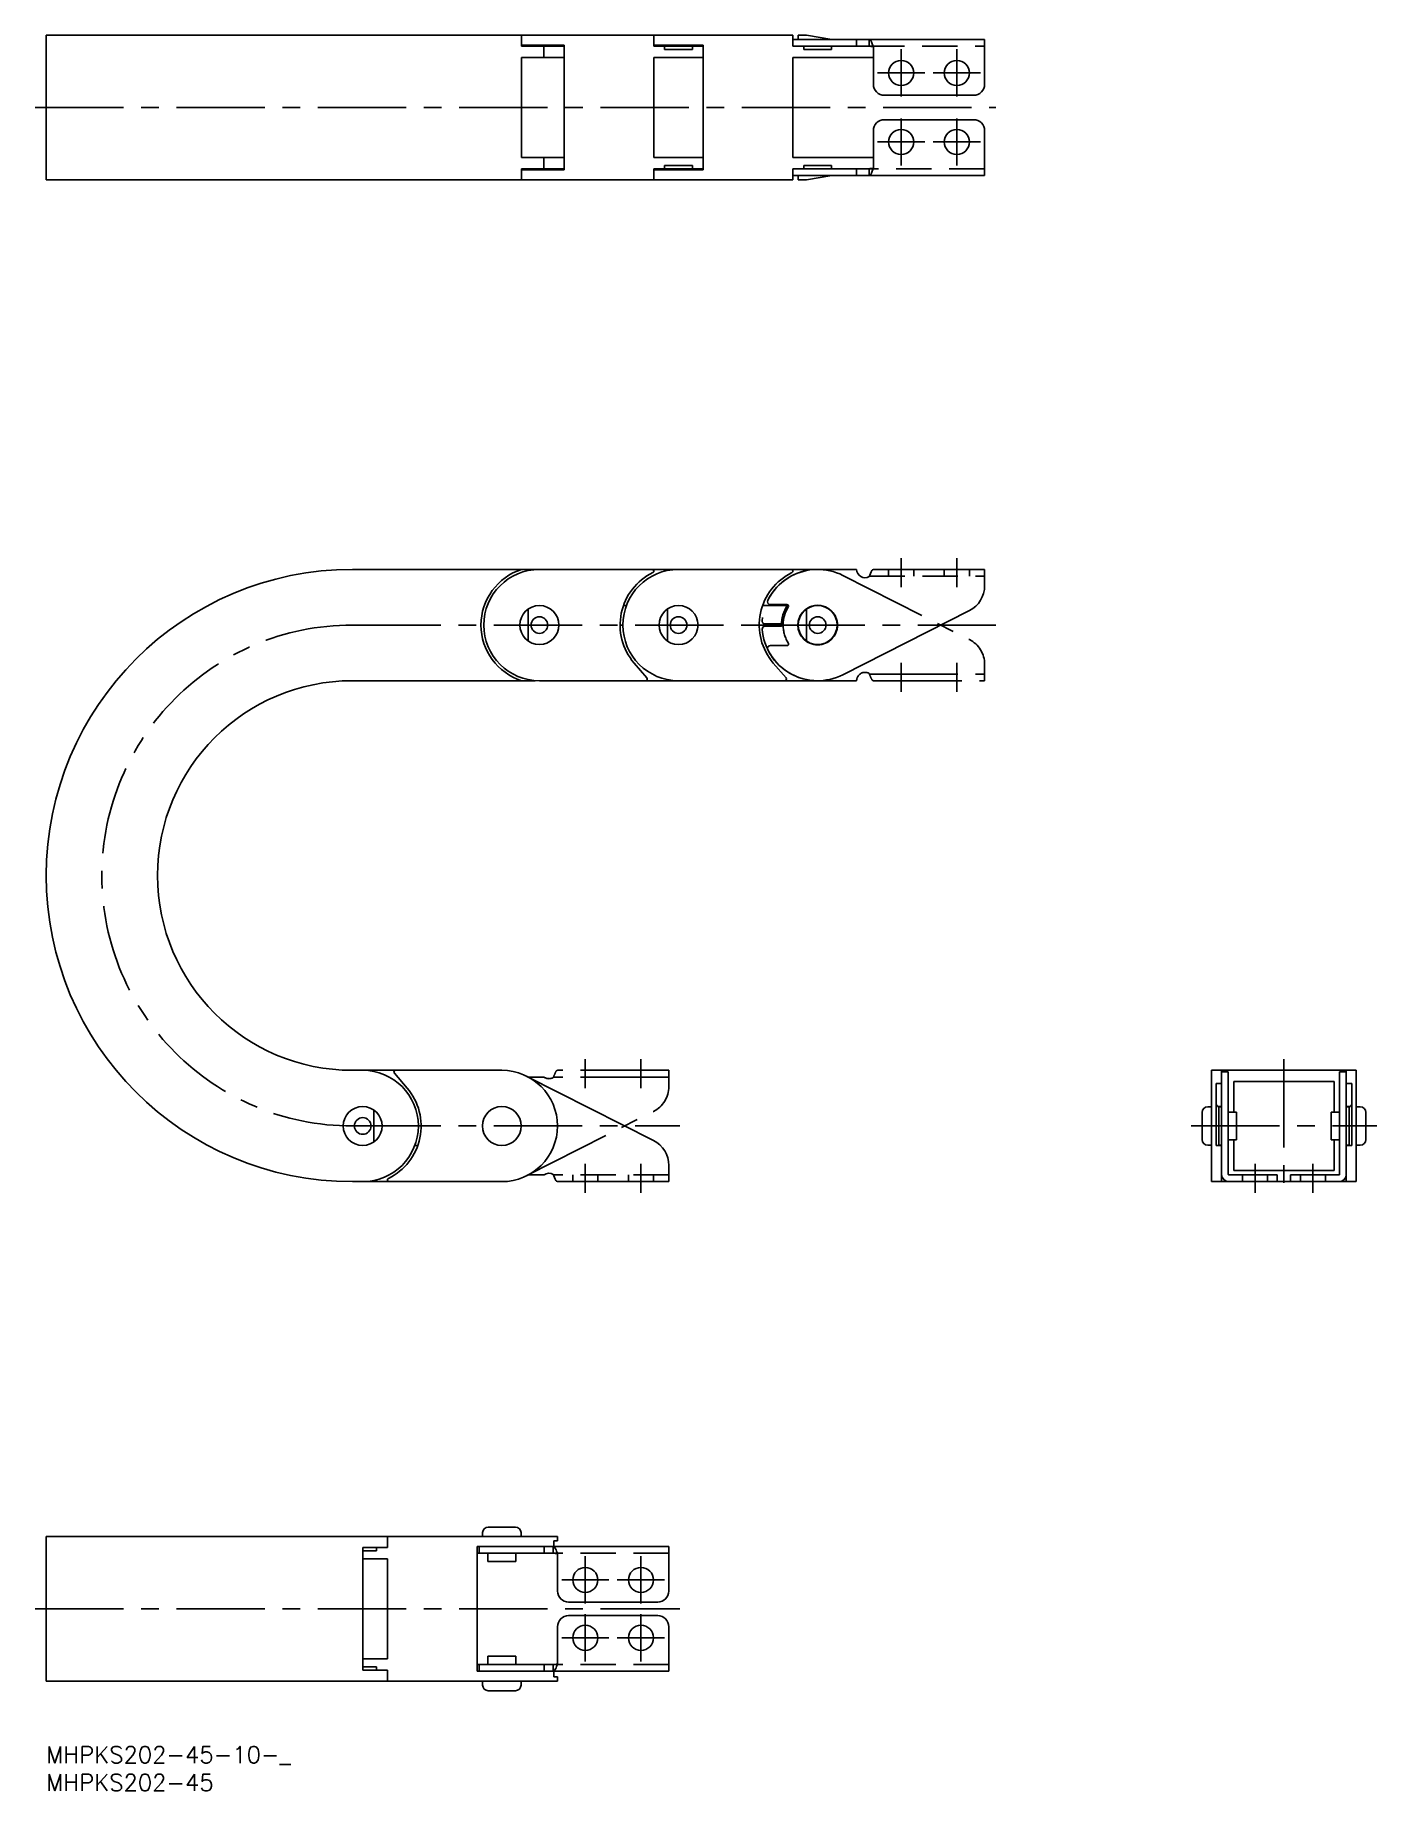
# Model space of a CAD drawing. Extents: x -2 to 239, y -8 to 307.
import ezdxf

# ---------------------------------------------------------------- set-up
doc = ezdxf.new("R2010")
doc.units = 0
doc.header["$LTSCALE"] = 0.5
for name, pattern in [('CENTER', [50.8, 31.75, -6.35, 6.35, -6.35]), ('DASHED', [19.05, 12.7, -6.35]), ('PHANTOM', [63.5, 31.75, -6.35, 6.35, -6.35, 6.35, -6.35])]:
    doc.linetypes.add(name, pattern=pattern)
for name, color, linetype in [('MSM_CENTER', 1, 'CENTER'), ('MSM_CONTINUOUS', 7, 'CONTINUOUS'), ('MSM_DASHED', 4, 'DASHED'), ('MSM_IMAGINARY', 6, 'PHANTOM'), ('MSM_PART_NUMBER', 7, 'CONTINUOUS')]:
    doc.layers.add(name, color=color, linetype=linetype)
doc.styles.get("Standard").update_dxf_attribs({"font": 'txt.shx', "height": 3, "bigfont": 'bigfont.shx'})

# ---------------------------------------------------------------- blocks, each defined once
blk = doc.blocks.new('*U2')
at = {"layer": 'MSM_PART_NUMBER'}
blk.add_text('MHPKS202-45', height=3, dxfattribs=at).set_placement((0, -8))

msp = doc.modelspace()

# ---------------------------------------------------------------- linework, layer by layer
at = {"layer": 'MSM_CENTER'}
for p, q in [((153.61, 296.4), (153.61, 304.9)), ((163.61, 296.4), (163.61, 304.9)), ((149.36, 300.65), (157.86, 300.65)), ((159.36, 300.65), (167.86, 300.65)), ((-2, 294.45), (170.61, 294.45)), ((153.61, 284), (153.61, 292.5)), ((163.61, 284), (163.61, 292.5)), ((149.36, 288.25), (157.86, 288.25)), ((159.36, 288.25), (167.86, 288.25)), ((153.61, 213.46), (153.61, 208.26)), ((163.61, 213.46), (163.61, 208.26)), ((55, 201.46), (170.61, 201.46)), ((222.39, 123.46), (222.39, 99.46)), ((55, 111.46), (113.86, 111.46)), ((205.69, 111.46), (239.09, 111.46)), ((96.86, 104.66), (96.86, 99.46)), ((106.86, 104.66), (106.86, 99.46)), ((217.19, 104.66), (217.19, 99.46)), ((227.59, 104.66), (227.59, 99.46)), ((96.86, 25.65), (96.86, 34.15)), ((106.86, 25.65), (106.86, 34.15)), ((92.61, 29.9), (101.11, 29.9)), ((102.61, 29.9), (111.11, 29.9)), ((-2, 24.7), (113.86, 24.7)), ((96.86, 15.25), (96.86, 23.75)), ((106.86, 15.25), (106.86, 23.75)), ((92.61, 19.5), (101.11, 19.5)), ((102.61, 19.5), (111.11, 19.5))]:
    msp.add_line(p, q, dxfattribs=at)
msp.add_arc((55, 156.46), 45, 90, 270, dxfattribs=at)
at = {"layer": 'MSM_CONTINUOUS'}
for p, q in [((0, 307.45), (134.17, 307.45)), ((0, 307.45), (0, 281.45)), ((85.41, 305.45), (85.41, 307.45)), ((109.17, 305.45), (109.17, 307.45)), ((134.17, 305.45), (134.17, 307.45)), ((134.17, 306.65), (168.61, 306.65)), ((136.61, 307.45), (135.11, 307.45)), ((135.11, 307.45), (135.11, 306.65)), ((141.15, 306.65), (136.61, 307.45)), ((145.61, 305.45), (145.61, 306.65)), ((147.86, 305.45), (147.86, 306.65)), ((168.61, 298.65), (168.61, 306.65)), ((85.41, 305.65), (93.06, 305.65)), ((93.06, 305.45), (85.41, 305.45)), ((85.41, 285.45), (85.41, 303.45)), ((93.06, 303.45), (85.41, 303.45)), ((89.4, 303.45), (89.4, 305.45)), ((92.11, 305.45), (92.11, 305.65)), ((93.06, 305.65), (93.06, 283.25)), ((109.17, 305.65), (118.06, 305.65)), ((109.17, 305.45), (118.06, 305.45)), ((109.17, 285.45), (109.17, 303.45)), ((118.06, 303.45), (109.17, 303.45)), ((110.11, 305.65), (110.11, 305.45)), ((111.11, 304.85), (111.11, 305.45)), ((116.11, 304.85), (111.11, 304.85)), ((116.11, 304.85), (116.11, 305.45)), ((117.11, 305.45), (117.11, 305.65)), ((118.06, 305.65), (118.06, 283.25)), ((147.86, 305.45), (134.17, 305.45)), ((134.17, 285.45), (134.17, 303.45)), ((148.61, 303.45), (134.17, 303.45)), ((136.11, 304.85), (136.11, 305.45)), ((141.11, 304.85), (136.11, 304.85)), ((141.11, 304.85), (141.11, 305.45)), ((148.61, 298.65), (148.61, 305.35)), ((166.61, 296.65), (150.61, 296.65)), ((148.61, 283.55), (148.61, 290.25)), ((150.61, 292.25), (166.61, 292.25)), ((168.61, 290.25), (168.61, 282.25)), ((93.06, 285.45), (85.41, 285.45)), ((89.4, 285.45), (89.4, 283.45)), ((118.06, 285.45), (109.17, 285.45)), ((116.11, 284.05), (111.11, 284.05)), ((111.11, 284.05), (111.11, 283.45)), ((116.11, 284.05), (116.11, 283.45)), ((148.61, 285.45), (134.17, 285.45)), ((141.11, 284.05), (136.11, 284.05)), ((136.11, 284.05), (136.11, 283.45)), ((141.11, 284.05), (141.11, 283.45)), ((0, 281.45), (134.17, 281.45)), ((93.06, 283.45), (85.41, 283.45)), ((85.41, 281.45), (85.41, 283.45)), ((85.41, 283.25), (93.06, 283.25)), ((92.11, 283.25), (92.11, 283.45)), ((109.17, 283.45), (118.06, 283.45)), ((109.17, 281.45), (109.17, 283.45)), ((109.17, 283.25), (118.06, 283.25)), ((110.11, 283.45), (110.11, 283.25)), ((117.11, 283.25), (117.11, 283.45)), ((147.86, 283.45), (134.17, 283.45)), ((134.17, 281.45), (134.17, 283.45)), ((168.61, 282.25), (134.17, 282.25)), ((135.11, 282.25), (135.11, 281.45)), ((136.61, 281.45), (135.11, 281.45)), ((136.61, 281.45), (141.15, 282.25)), ((145.61, 282.25), (145.61, 283.45)), ((147.86, 283.45), (147.86, 282.25)), ((145.61, 211.46), (55, 211.46)), ((111.11, 211.46), (111.11, 211.15)), ((136.11, 211.46), (136.11, 211.15)), ((148.61, 211.46), (168.61, 211.46)), ((168.61, 208.53), (168.61, 211.46)), ((130.09, 205.16), (133.07, 205.16)), ((86.61, 204.34), (86.61, 198.59)), ((104.25, 204.96), (103.71, 204.96)), ((111.61, 204.34), (111.61, 198.59)), ((133.14, 204.96), (128.71, 204.96)), ((136.61, 204.34), (136.61, 198.59)), ((138.02, 204.96), (139.21, 204.96)), ((143.14, 192.54), (165.88, 204.08)), ((103.11, 201.46), (103.61, 201.46)), ((128.11, 201.46), (132.11, 201.46)), ((132.11, 201.26), (129.14, 201.26)), ((105.63, 194.64), (107.92, 191.96)), ((130.63, 194.64), (132.92, 191.96)), ((55, 191.46), (87.83, 191.46)), ((87.83, 191.49), (87.83, 191.46)), ((88.61, 191.46), (138.61, 191.46)), ((81.86, 121.46), (55, 121.46)), ((64.84, 118.28), (62.55, 120.97)), ((86.38, 120.38), (109.12, 108.85)), ((209.39, 121.46), (235.39, 121.46)), ((209.39, 101.46), (209.39, 121.46)), ((211.19, 121.46), (211.19, 102.76)), ((212.39, 121.16), (211.19, 121.16)), ((212.39, 121.16), (212.39, 102.76)), ((232.39, 121.16), (232.39, 102.76)), ((232.39, 121.16), (233.59, 121.16)), ((233.59, 121.46), (233.59, 102.76)), ((235.39, 101.46), (235.39, 121.46)), ((210.19, 119.07), (210.19, 107.96)), ((210.19, 119.07), (211.19, 119.07)), ((213.39, 119.46), (231.39, 119.46)), ((213.39, 113.96), (213.39, 119.46)), ((231.39, 113.96), (231.39, 119.46)), ((234.59, 119.07), (233.59, 119.07)), ((234.59, 119.07), (234.59, 107.96)), ((58.86, 108.59), (58.86, 114.34)), ((207.69, 109.01), (207.69, 113.91)), ((209.39, 114.91), (208.69, 114.91)), ((210.45, 114.96), (210.19, 115.32)), ((210.45, 114.96), (211.19, 114.96)), ((210.69, 107.96), (210.69, 114.96)), ((211.19, 114.91), (210.69, 114.91)), ((213.89, 113.96), (212.39, 113.96)), ((213.89, 108.96), (213.89, 113.96)), ((230.89, 113.96), (230.89, 108.96)), ((232.39, 113.96), (230.89, 113.96)), ((234.32, 114.96), (233.59, 114.96)), ((234.09, 114.91), (233.59, 114.91)), ((234.09, 107.96), (234.09, 114.96)), ((234.32, 114.96), (234.59, 115.32)), ((236.09, 114.91), (235.39, 114.91)), ((237.09, 113.91), (237.09, 109.01)), ((67.36, 111.46), (66.86, 111.46)), ((66.23, 107.96), (66.76, 107.96)), ((208.69, 108.01), (209.39, 108.01)), ((210.19, 107.96), (211.19, 107.96)), ((210.69, 108.01), (211.19, 108.01)), ((212.39, 108.96), (213.89, 108.96)), ((213.39, 103.46), (213.39, 108.96)), ((230.89, 108.96), (232.39, 108.96)), ((231.39, 103.46), (231.39, 108.96)), ((233.59, 108.01), (234.09, 108.01)), ((234.59, 107.96), (233.59, 107.96)), ((235.39, 108.01), (236.09, 108.01)), ((111.86, 104.39), (111.86, 101.46)), ((55, 101.46), (81.86, 101.46)), ((59.36, 101.46), (59.36, 101.78)), ((89.46, 102.66), (86.61, 102.66)), ((111.86, 101.46), (91.86, 101.46)), ((209.39, 101.46), (235.39, 101.46)), ((211.19, 102.66), (211.19, 101.46)), ((211.19, 102.66), (211.19, 102.66)), ((212.49, 102.66), (221.19, 102.66)), ((213.39, 103.46), (231.39, 103.46)), ((221.19, 102.66), (221.19, 101.46)), ((232.29, 102.66), (223.59, 102.66)), ((223.59, 102.66), (223.59, 101.46)), ((233.58, 102.66), (233.59, 102.66)), ((233.59, 102.66), (233.59, 101.46)), ((78.41, 38.4), (78.41, 37.7)), ((79.41, 39.4), (84.31, 39.4)), ((85.31, 37.7), (85.31, 38.4)), ((91.86, 37.7), (0, 37.7)), ((0, 37.7), (0, 11.7)), ((56.86, 35.7), (56.86, 13.7)), ((56.86, 35.7), (61.31, 35.7)), ((56.86, 35.1), (59.36, 35.1)), ((59.36, 35.1), (59.36, 35.7)), ((61.31, 37.7), (61.31, 35.7)), ((111.86, 35.9), (77.41, 35.9)), ((77.41, 13.5), (77.41, 35.9)), ((91.11, 34.7), (77.41, 34.7)), ((77.78, 34.7), (77.78, 35.9)), ((79.36, 34.7), (79.36, 33.2)), ((84.36, 33.2), (84.36, 34.7)), ((89.46, 34.7), (89.46, 35.9)), ((91.11, 34.7), (91.11, 35.9)), ((91.23, 36.9), (91.23, 35.9)), ((91.86, 36.9), (91.23, 36.9)), ((91.86, 36.9), (91.86, 37.7)), ((111.86, 27.9), (111.86, 35.9)), ((56.86, 33.7), (61.31, 33.7)), ((61.31, 33.7), (61.31, 15.7)), ((79.36, 33.2), (84.36, 33.2)), ((91.86, 27.9), (91.86, 34.6)), ((109.86, 25.9), (93.86, 25.9)), ((109.86, 23.5), (93.86, 23.5)), ((91.86, 21.5), (91.86, 14.8)), ((111.86, 13.5), (111.86, 21.5)), ((84.36, 16.2), (79.36, 16.2)), ((79.36, 16.2), (79.36, 14.7)), ((84.36, 14.7), (84.36, 16.2)), ((56.86, 15.7), (61.31, 15.7)), ((56.86, 14.3), (59.36, 14.3)), ((56.86, 13.7), (61.31, 13.7)), ((59.36, 14.3), (59.36, 13.7)), ((61.31, 13.7), (61.31, 11.7)), ((91.11, 14.7), (77.41, 14.7)), ((111.86, 13.5), (77.41, 13.5)), ((77.78, 14.7), (77.78, 13.5)), ((89.46, 14.7), (89.46, 13.5)), ((91.11, 14.7), (91.11, 13.5)), ((91.23, 12.5), (91.23, 13.5)), ((91.86, 11.7), (0, 11.7)), ((78.41, 11.7), (78.41, 11)), ((84.31, 10), (79.41, 10)), ((85.31, 11), (85.31, 11.7)), ((91.86, 12.5), (91.23, 12.5)), ((91.86, 11.7), (91.86, 12.5))]:
    msp.add_line(p, q, dxfattribs=at)
for centre, radius in [((153.61, 300.65), 2.25), ((163.61, 300.65), 2.25), ((153.61, 288.25), 2.25), ((163.61, 288.25), 2.25), ((88.61, 201.46), 3.5), ((88.61, 201.46), 1.5), ((113.61, 201.46), 3.5), ((113.61, 201.46), 1.5), ((138.61, 201.46), 3.55), ((138.61, 201.46), 3.5), ((138.61, 201.46), 1.5), ((56.86, 111.46), 3.5), ((81.86, 111.46), 3.5), ((56.86, 111.46), 1.5), ((96.86, 29.9), 2.25), ((106.86, 29.9), 2.25), ((96.86, 19.5), 2.25), ((106.86, 19.5), 2.25)]:
    msp.add_circle(centre, radius, dxfattribs=at)
for centre, radius, start, end in [((147.82, 306.28), 0.37, 69.2589, 83.1392), ((147.72, 306.22), 0.472, 31.321, 60.9976), ((146.06, 305.1), 2.48, 22.6772, 33.3719), ((133.9, 300.03), 15.65, 19.8712, 22.6367), ((147.78, 301.94), 3.51, 76.2231, 88.621), ((150.61, 298.65), 2, 180, 270), ((166.61, 298.65), 2, 270, 0), ((150.61, 290.25), 2, 90, 180), ((166.61, 290.25), 2, 0, 90), ((147.78, 286.96), 3.51, 271.379, 283.7769), ((147.82, 282.62), 0.37, 276.8608, 290.7411), ((147.72, 282.69), 0.472, 299.0024, 328.679), ((146.06, 283.8), 2.48, 326.6281, 337.3228), ((133.9, 288.87), 15.65, 337.3633, 340.1288), ((55, 156.46), 55, 90, 270), ((88.61, 201.46), 10.5, 107.7528, 252.2472), ((88.61, 201.46), 10, 90, 270), ((113.61, 201.46), 10, 90, 270), ((108.87, 211.16), 0.3, 296.0843, 90), ((138.61, 201.46), 10, 90, 153.7617), ((133.87, 211.16), 0.3, 296.0843, 90), ((147.11, 211.46), 1.5, 180, 299.9264), ((148.72, 211.03), 0.451, 103.7318, 147.5726), ((113.61, 201.46), 10.5, 116.0843, 220.5), ((138.61, 201.46), 10.5, 116.0843, 220.5), ((154.02, 208.15), 6.47, 151.2539, 161.9159), ((163.61, 208.53), 5, 296.8883, 0), ((130.09, 205.66), 0.5, 153.7617, 270), ((133.07, 204.86), 0.3, 328.4611, 90), ((138.61, 201.46), 6.5, 147.421, 180), ((138.61, 201.46), 6.2, 148.4611, 179.1185), ((129.14, 200.76), 0.5, 90, 184.2256), ((138.61, 201.46), 10, 184.2256, 296.8883), ((132.11, 201.56), 0.3, 270, 359.1185), ((55, 156.46), 35, 90, 270), ((107.7, 191.76), 0.3, 270, 40.5), ((132.7, 191.76), 0.3, 270, 40.5), ((56.86, 111.46), 10, 270, 90), ((62.78, 121.16), 0.3, 90, 220.5), ((81.86, 111.46), 10, 270, 90), ((56.86, 111.46), 10.5, 296.0843, 40.5), ((208.69, 113.91), 1, 90, 180), ((236.09, 113.91), 1, 0, 90), ((106.86, 104.39), 5, 0, 63.1117), ((208.69, 109.01), 1, 180, 270), ((236.09, 109.01), 1, 270, 0), ((61.61, 101.76), 0.3, 116.0843, 270), ((90.36, 101.46), 1.5, 60.0736, 126.8699), ((97.26, 104.77), 6.47, 198.0841, 208.7461), ((91.97, 101.9), 0.451, 212.4274, 256.2682), ((212.49, 102.76), 1.3, 180, 270), ((212.49, 102.76), 0.1, 180, 270), ((232.29, 102.76), 0.1, 270, 0), ((232.29, 102.76), 1.3, 270, 0), ((79.41, 38.4), 1, 90, 180), ((84.31, 38.4), 1, 0, 90), ((91.1, 35.67), 0.226, 47.0642, 88.1087), ((91.02, 31.19), 3.51, 76.2228, 88.6213), ((90.5, 35.05), 1.09, 24.4086, 46.045), ((83.79, 31.84), 8.53, 18.8935, 25.4564), ((93.86, 27.9), 2, 180, 270), ((109.86, 27.9), 2, 270, 0), ((93.86, 21.5), 2, 90, 180), ((109.86, 21.5), 2, 0, 90), ((91.02, 18.21), 3.51, 271.3787, 283.7772), ((91.1, 13.73), 0.226, 271.8913, 312.9358), ((90.5, 14.35), 1.09, 313.955, 335.5914), ((83.79, 17.56), 8.53, 334.5436, 341.1065), ((79.41, 11), 1, 180, 270), ((84.31, 11), 1, 270, 0)]:
    msp.add_arc(centre, radius, start, end, dxfattribs=at)
at = {"layer": 'MSM_DASHED'}
for p, q in [((147.86, 305.45), (168.61, 305.45)), ((168.61, 283.45), (147.86, 283.45)), ((151.36, 210.26), (151.36, 211.46)), ((155.86, 211.46), (155.86, 210.26)), ((161.36, 210.26), (161.36, 211.46)), ((165.86, 211.46), (165.86, 210.26)), ((147.9, 210.26), (168.61, 210.26)), ((111.86, 102.66), (91.14, 102.66)), ((94.61, 101.46), (94.61, 102.66)), ((99.11, 102.66), (99.11, 101.46)), ((104.61, 101.46), (104.61, 102.66)), ((109.11, 102.66), (109.11, 101.46)), ((214.94, 101.46), (214.94, 102.66)), ((219.44, 102.66), (219.44, 101.46)), ((225.34, 101.46), (225.34, 102.66)), ((229.84, 102.66), (229.84, 101.46)), ((111.86, 34.7), (91.11, 34.7)), ((111.86, 14.7), (91.11, 14.7))]:
    msp.add_line(p, q, dxfattribs=at)
at = {"layer": 'MSM_IMAGINARY'}
for p, q in [((143.14, 210.38), (165.88, 198.85)), ((132.11, 201.66), (129.14, 201.66)), ((130.09, 197.76), (133.07, 197.76)), ((147.9, 192.66), (168.61, 192.66)), ((153.61, 189.46), (153.61, 194.66)), ((163.61, 189.46), (163.61, 194.66)), ((168.61, 194.39), (168.61, 191.46)), ((145.61, 191.46), (138.61, 191.46)), ((148.61, 191.46), (168.61, 191.46)), ((96.86, 118.26), (96.86, 123.46)), ((106.86, 118.26), (106.86, 123.46)), ((89.46, 120.26), (86.61, 120.26)), ((111.86, 120.26), (91.14, 120.26)), ((111.86, 121.46), (91.86, 121.46)), ((111.86, 118.53), (111.86, 121.46)), ((86.38, 102.54), (109.12, 114.08))]:
    msp.add_line(p, q, dxfattribs=at)
msp.add_circle((138.61, 201.46), 3.55, dxfattribs=at)
for centre, radius, start, end in [((138.61, 201.46), 10, 63.1117, 175.7744), ((129.14, 202.16), 0.5, 175.7744, 270), ((132.11, 201.36), 0.3, 0.8815, 90), ((138.61, 201.46), 6.2, 180.8815, 211.5389), ((163.61, 194.39), 5, 0, 63.1117), ((130.09, 197.26), 0.5, 90, 206.2383), ((138.61, 201.46), 10, 206.2383, 270), ((133.07, 198.06), 0.3, 270, 31.5389), ((147.11, 191.46), 1.5, 60.0736, 180), ((154.02, 194.77), 6.47, 198.0841, 208.7461), ((148.72, 191.9), 0.451, 212.4274, 256.2682), ((90.36, 121.46), 1.5, 233.1301, 299.9264), ((97.26, 118.15), 6.47, 151.2539, 161.9159), ((91.97, 121.03), 0.451, 103.7318, 147.5726), ((106.86, 118.53), 5, 296.8883, 0)]:
    msp.add_arc(centre, radius, start, end, dxfattribs=at)

# ---------------------------------------------------------------- block references
at = {"layer": 'MSM_CONTINUOUS'}
msp.add_blockref('*U2', (0, 0), dxfattribs=at)

# ---------------------------------------------------------------- texts
at = {"layer": 'MSM_PART_NUMBER'}
msp.add_text('MHPKS202-45-10-_', height=3, dxfattribs=at).set_placement((0, -3))

doc.saveas('drawing.dxf')
